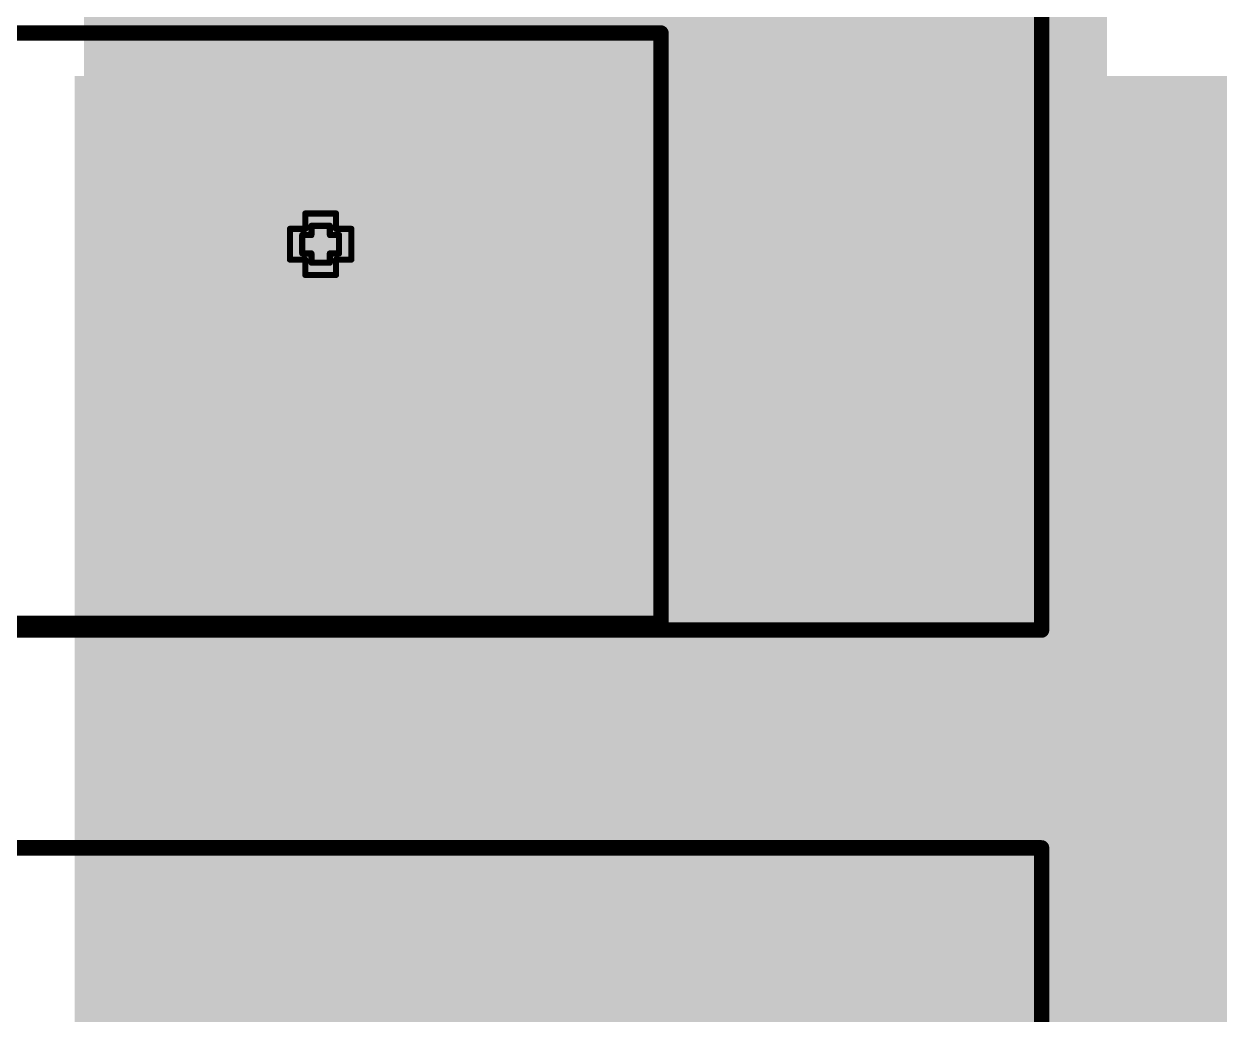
# Model space of a CAD drawing. Header units: inches. Extents: x 68 to 568, y 3 to 460.
# Drawn here: x 235.24 to 245.19, y 311.09 to 319.28 of the extents above; entities that cross this region are included whole.
import ezdxf

# ---------------------------------------------------------------- set-up
doc = ezdxf.new("R2010")
doc.units = ezdxf.units.IN
for name, color, linetype in [('Bottom Layer', 5, 'Continuous'), ('Bottom Solder', 6, 'Continuous'), ('Drill Drawing', 1, 'Continuous'), ('Layer 1', 16, 'Continuous'), ('Layer 2', 76, 'Continuous'), ('Multi-Layer', 9, 'Continuous'), ('Pad Holes', 156, 'Continuous'), ('Top Layer', 1, 'Continuous'), ('Top Overlay', 2, 'Continuous'), ('Top Solder', 216, 'Continuous')]:
    doc.layers.add(name, color=color, linetype=linetype)

# ---------------------------------------------------------------- blocks, each defined once
blk = doc.blocks.new('XSD366_094_6')
at = {"layer": 'Top Overlay'}
for points in [[(-8.5, 12.5, 0.127, 0.127, 0), (-8.5, 0.9, 0.127, 0.127, 0)], [(8.5, 0.9, 0.127, 0.127, 0), (-8.5, 0.9, 0.127, 0.127, 0)], [(-8.5, -0.9, 0.127, 0.127, 0), (-8.5, -12.5, 0.127, 0.127, 0)], [(8.5, -0.9, 0.127, 0.127, 0), (-8.5, -0.9, 0.127, 0.127, 0)]]:
    blk.add_lwpolyline(points, format="xyseb", dxfattribs=at)
for points in [[(-8.5317, 0.9, 0.0635, 0.0635, 1), (-8.4682, 0.9, 0.0635, 0.0635, 1)], [(-8.5317, 0.9, 0.0635, 0.0635, 1), (-8.4682, 0.9, 0.0635, 0.0635, 1)], [(-8.5317, -0.9, 0.0635, 0.0635, 1), (-8.4682, -0.9, 0.0635, 0.0635, 1)], [(-8.5317, -0.9, 0.0635, 0.0635, 1), (-8.4682, -0.9, 0.0635, 0.0635, 1)]]:
    blk.add_lwpolyline(points, format="xyseb", close=True, dxfattribs=at)
blk = doc.blocks.new('TO_220_2_557')
at = {"layer": 'Bottom Layer'}
blk.add_hatch(color=5, dxfattribs=at).paths.add_polyline_path([(-3.54, 1.25), (-1.54, 1.25), (-1.54, -1.25), (-3.54, -1.25)])
at = {"layer": 'Bottom Solder'}
blk.add_hatch(color=6, dxfattribs=at).paths.add_polyline_path([(-3.5908, 1.3008), (-1.4892, 1.3008), (-1.4892, -1.3008), (-3.5908, -1.3008)])
at = {"layer": 'Layer 1'}
blk.add_hatch(color=16, dxfattribs=at).paths.add_polyline_path([(-3.54, 1.25), (-1.54, 1.25), (-1.54, -1.25), (-3.54, -1.25)])
at = {"layer": 'Layer 2'}
blk.add_hatch(color=76, dxfattribs=at).paths.add_polyline_path([(-3.54, 1.25), (-1.54, 1.25), (-1.54, -1.25), (-3.54, -1.25)])
at = {"layer": 'Multi-Layer'}
blk.add_hatch(color=9, dxfattribs=at).paths.add_polyline_path([(-3.54, 1.25), (-1.54, 1.25), (-1.54, -1.25), (-3.54, -1.25)])
at = {"layer": 'Pad Holes'}
h = blk.add_hatch(color=7, dxfattribs=at)
edge = h.paths.add_edge_path()
edge.add_arc((-2.54, 0), 0.7, 0, 360)
at = {"layer": 'Top Layer'}
blk.add_hatch(color=1, dxfattribs=at).paths.add_polyline_path([(-3.54, 1.25), (-1.54, 1.25), (-1.54, -1.25), (-3.54, -1.25)])
at = {"layer": 'Top Overlay'}
for points in [[(-5.3506, 0.3805), (-3.9676, 0.3805), (-3.9676, 3.1345), (-5.3506, 3.1345)], [(-5.3506, -1.7465), (-3.959, -1.7465), (-3.959, 0.6604), (-5.3506, 0.6604)]]:
    blk.add_hatch(color=2, dxfattribs=at).paths.add_polyline_path(points)
at = {"layer": 'Top Solder'}
blk.add_hatch(color=216, dxfattribs=at).paths.add_polyline_path([(-3.5908, 1.3008), (-1.4892, 1.3008), (-1.4892, -1.3008), (-3.5908, -1.3008)])
at = {"layer": 'Top Overlay'}
for points in [[(-5.354, 3.135, 0.127, 0.127, 0), (-5.354, -1.745, 0.127, 0.127, 0)], [(5.354, 3.135, 0.127, 0.127, 0), (-5.354, 3.135, 0.127, 0.127, 0)], [(-5.353, -1.746, 0.127, 0.127, 0), (-5.354, -1.745, 0.127, 0.127, 0)], [(5.354, -1.746, 0.127, 0.127, 0), (-5.353, -1.746, 0.127, 0.127, 0)]]:
    blk.add_lwpolyline(points, format="xyseb", dxfattribs=at)
for points in [[(-5.3857, 3.135, 0.0635, 0.0635, 1), (-5.3222, 3.135, 0.0635, 0.0635, 1)], [(-5.3857, 3.135, 0.0635, 0.0635, 1), (-5.3222, 3.135, 0.0635, 0.0635, 1)], [(-5.3857, -1.745, 0.0635, 0.0635, 1), (-5.3222, -1.745, 0.0635, 0.0635, 1)], [(-5.3857, -1.745, 0.0635, 0.0635, 1), (-5.3222, -1.745, 0.0635, 0.0635, 1)], [(-5.3847, -1.746, 0.0635, 0.0635, 1), (-5.3212, -1.746, 0.0635, 0.0635, 1)], [(-5.3847, -1.746, 0.0635, 0.0635, 1), (-5.3212, -1.746, 0.0635, 0.0635, 1)]]:
    blk.add_lwpolyline(points, format="xyseb", close=True, dxfattribs=at)

msp = doc.modelspace()

# ---------------------------------------------------------------- hatches: boundary and pattern name
at = {"layer": 'Bottom Layer'}
msp.add_hatch(color=5, dxfattribs=at).paths.add_polyline_path([(235.7374, 315.0362), (244.1956, 315.0362), (244.1956, 328.1934), (235.7374, 328.1934)])
at = {"layer": 'Top Layer'}
msp.add_hatch(color=1, dxfattribs=at).paths.add_polyline_path([(235.6612, 301.5234), (245.1862, 301.5234), (245.1862, 318.8462), (235.6612, 318.8462)])

# ---------------------------------------------------------------- linework, layer by layer
at = {"layer": 'Drill Drawing'}
for points in [[(237.567, 317.5832, 0.0508, 0.0508, 0), (237.567, 317.7102, 0.0508, 0.0508, 0)], [(237.567, 317.7102, 0.0508, 0.0508, 0), (237.821, 317.7102, 0.0508, 0.0508, 0)], [(237.821, 317.5832, 0.0508, 0.0508, 0), (237.821, 317.7102, 0.0508, 0.0508, 0)], [(237.6178, 317.5324, 0.0508, 0.0508, 0), (237.6178, 317.6086, 0.0508, 0.0508, 0)], [(237.6178, 317.6086, 0.0508, 0.0508, 0), (237.7702, 317.6086, 0.0508, 0.0508, 0)], [(237.7702, 317.5324, 0.0508, 0.0508, 0), (237.7702, 317.6086, 0.0508, 0.0508, 0)], [(237.44, 317.3292, 0.0508, 0.0508, 0), (237.44, 317.5832, 0.0508, 0.0508, 0)], [(237.44, 317.5832, 0.0508, 0.0508, 0), (237.567, 317.5832, 0.0508, 0.0508, 0)], [(237.5416, 317.38, 0.0508, 0.0508, 0), (237.5416, 317.5324, 0.0508, 0.0508, 0)], [(237.5416, 317.5324, 0.0508, 0.0508, 0), (237.6178, 317.5324, 0.0508, 0.0508, 0)], [(237.7702, 317.5324, 0.0508, 0.0508, 0), (237.8464, 317.5324, 0.0508, 0.0508, 0)], [(237.821, 317.5832, 0.0508, 0.0508, 0), (237.948, 317.5832, 0.0508, 0.0508, 0)], [(237.8464, 317.38, 0.0508, 0.0508, 0), (237.8464, 317.5324, 0.0508, 0.0508, 0)], [(237.948, 317.3292, 0.0508, 0.0508, 0), (237.948, 317.5832, 0.0508, 0.0508, 0)], [(237.44, 317.3292, 0.0508, 0.0508, 0), (237.567, 317.3292, 0.0508, 0.0508, 0)], [(237.5416, 317.38, 0.0508, 0.0508, 0), (237.6178, 317.38, 0.0508, 0.0508, 0)], [(237.567, 317.2022, 0.0508, 0.0508, 0), (237.567, 317.3292, 0.0508, 0.0508, 0)], [(237.6178, 317.3038, 0.0508, 0.0508, 0), (237.6178, 317.38, 0.0508, 0.0508, 0)], [(237.6178, 317.3038, 0.0508, 0.0508, 0), (237.7702, 317.3038, 0.0508, 0.0508, 0)], [(237.7702, 317.38, 0.0508, 0.0508, 0), (237.8464, 317.38, 0.0508, 0.0508, 0)], [(237.7702, 317.3038, 0.0508, 0.0508, 0), (237.7702, 317.38, 0.0508, 0.0508, 0)], [(237.821, 317.3292, 0.0508, 0.0508, 0), (237.948, 317.3292, 0.0508, 0.0508, 0)], [(237.821, 317.2022, 0.0508, 0.0508, 0), (237.821, 317.3292, 0.0508, 0.0508, 0)], [(237.567, 317.2022, 0.0508, 0.0508, 0), (237.821, 317.2022, 0.0508, 0.0508, 0)]]:
    msp.add_lwpolyline(points, format="xyseb", dxfattribs=at)
for points in [[(237.5543, 317.7102, 0.0254, 0.0254, 1), (237.5797, 317.7102, 0.0254, 0.0254, 1)], [(237.5543, 317.7102, 0.0254, 0.0254, 1), (237.5797, 317.7102, 0.0254, 0.0254, 1)], [(237.8083, 317.7102, 0.0254, 0.0254, 1), (237.8337, 317.7102, 0.0254, 0.0254, 1)], [(237.8083, 317.7102, 0.0254, 0.0254, 1), (237.8337, 317.7102, 0.0254, 0.0254, 1)], [(237.6051, 317.6086, 0.0254, 0.0254, 1), (237.6305, 317.6086, 0.0254, 0.0254, 1)], [(237.6051, 317.6086, 0.0254, 0.0254, 1), (237.6305, 317.6086, 0.0254, 0.0254, 1)], [(237.7575, 317.6086, 0.0254, 0.0254, 1), (237.7829, 317.6086, 0.0254, 0.0254, 1)], [(237.7575, 317.6086, 0.0254, 0.0254, 1), (237.7829, 317.6086, 0.0254, 0.0254, 1)], [(237.4273, 317.5832, 0.0254, 0.0254, 1), (237.4527, 317.5832, 0.0254, 0.0254, 1)], [(237.4273, 317.5832, 0.0254, 0.0254, 1), (237.4527, 317.5832, 0.0254, 0.0254, 1)], [(237.5289, 317.5324, 0.0254, 0.0254, 1), (237.5543, 317.5324, 0.0254, 0.0254, 1)], [(237.5289, 317.5324, 0.0254, 0.0254, 1), (237.5543, 317.5324, 0.0254, 0.0254, 1)], [(237.5543, 317.5832, 0.0254, 0.0254, 1), (237.5797, 317.5832, 0.0254, 0.0254, 1)], [(237.5543, 317.5832, 0.0254, 0.0254, 1), (237.5797, 317.5832, 0.0254, 0.0254, 1)], [(237.6051, 317.5324, 0.0254, 0.0254, 1), (237.6305, 317.5324, 0.0254, 0.0254, 1)], [(237.6051, 317.5324, 0.0254, 0.0254, 1), (237.6305, 317.5324, 0.0254, 0.0254, 1)], [(237.7575, 317.5324, 0.0254, 0.0254, 1), (237.7829, 317.5324, 0.0254, 0.0254, 1)], [(237.7575, 317.5324, 0.0254, 0.0254, 1), (237.7829, 317.5324, 0.0254, 0.0254, 1)], [(237.8083, 317.5832, 0.0254, 0.0254, 1), (237.8337, 317.5832, 0.0254, 0.0254, 1)], [(237.8083, 317.5832, 0.0254, 0.0254, 1), (237.8337, 317.5832, 0.0254, 0.0254, 1)], [(237.8337, 317.5324, 0.0254, 0.0254, 1), (237.8591, 317.5324, 0.0254, 0.0254, 1)], [(237.8337, 317.5324, 0.0254, 0.0254, 1), (237.8591, 317.5324, 0.0254, 0.0254, 1)], [(237.9353, 317.5832, 0.0254, 0.0254, 1), (237.9607, 317.5832, 0.0254, 0.0254, 1)], [(237.9353, 317.5832, 0.0254, 0.0254, 1), (237.9607, 317.5832, 0.0254, 0.0254, 1)], [(237.4273, 317.3292, 0.0254, 0.0254, 1), (237.4527, 317.3292, 0.0254, 0.0254, 1)], [(237.4273, 317.3292, 0.0254, 0.0254, 1), (237.4527, 317.3292, 0.0254, 0.0254, 1)], [(237.5289, 317.38, 0.0254, 0.0254, 1), (237.5543, 317.38, 0.0254, 0.0254, 1)], [(237.5289, 317.38, 0.0254, 0.0254, 1), (237.5543, 317.38, 0.0254, 0.0254, 1)], [(237.5543, 317.3292, 0.0254, 0.0254, 1), (237.5797, 317.3292, 0.0254, 0.0254, 1)], [(237.5543, 317.3292, 0.0254, 0.0254, 1), (237.5797, 317.3292, 0.0254, 0.0254, 1)], [(237.6051, 317.38, 0.0254, 0.0254, 1), (237.6305, 317.38, 0.0254, 0.0254, 1)], [(237.6051, 317.38, 0.0254, 0.0254, 1), (237.6305, 317.38, 0.0254, 0.0254, 1)], [(237.6051, 317.3038, 0.0254, 0.0254, 1), (237.6305, 317.3038, 0.0254, 0.0254, 1)], [(237.6051, 317.3038, 0.0254, 0.0254, 1), (237.6305, 317.3038, 0.0254, 0.0254, 1)], [(237.7575, 317.38, 0.0254, 0.0254, 1), (237.7829, 317.38, 0.0254, 0.0254, 1)], [(237.7575, 317.38, 0.0254, 0.0254, 1), (237.7829, 317.38, 0.0254, 0.0254, 1)], [(237.7575, 317.3038, 0.0254, 0.0254, 1), (237.7829, 317.3038, 0.0254, 0.0254, 1)], [(237.7575, 317.3038, 0.0254, 0.0254, 1), (237.7829, 317.3038, 0.0254, 0.0254, 1)], [(237.8083, 317.3292, 0.0254, 0.0254, 1), (237.8337, 317.3292, 0.0254, 0.0254, 1)], [(237.8083, 317.3292, 0.0254, 0.0254, 1), (237.8337, 317.3292, 0.0254, 0.0254, 1)], [(237.8337, 317.38, 0.0254, 0.0254, 1), (237.8591, 317.38, 0.0254, 0.0254, 1)], [(237.8337, 317.38, 0.0254, 0.0254, 1), (237.8591, 317.38, 0.0254, 0.0254, 1)], [(237.9353, 317.3292, 0.0254, 0.0254, 1), (237.9607, 317.3292, 0.0254, 0.0254, 1)], [(237.9353, 317.3292, 0.0254, 0.0254, 1), (237.9607, 317.3292, 0.0254, 0.0254, 1)], [(237.5543, 317.2022, 0.0254, 0.0254, 1), (237.5797, 317.2022, 0.0254, 0.0254, 1)], [(237.5543, 317.2022, 0.0254, 0.0254, 1), (237.5797, 317.2022, 0.0254, 0.0254, 1)], [(237.8083, 317.2022, 0.0254, 0.0254, 1), (237.8337, 317.2022, 0.0254, 0.0254, 1)], [(237.8083, 317.2022, 0.0254, 0.0254, 1), (237.8337, 317.2022, 0.0254, 0.0254, 1)]]:
    msp.add_lwpolyline(points, format="xyseb", close=True, dxfattribs=at)

# ---------------------------------------------------------------- block references
at = {"rotation": 180}
for name, p in [('XSD366_094_6', (235.154, 313.3668)), ('TO_220_2_557', (235.154, 317.4562))]:
    msp.add_blockref(name, p, dxfattribs=at)

doc.saveas('drawing.dxf')
